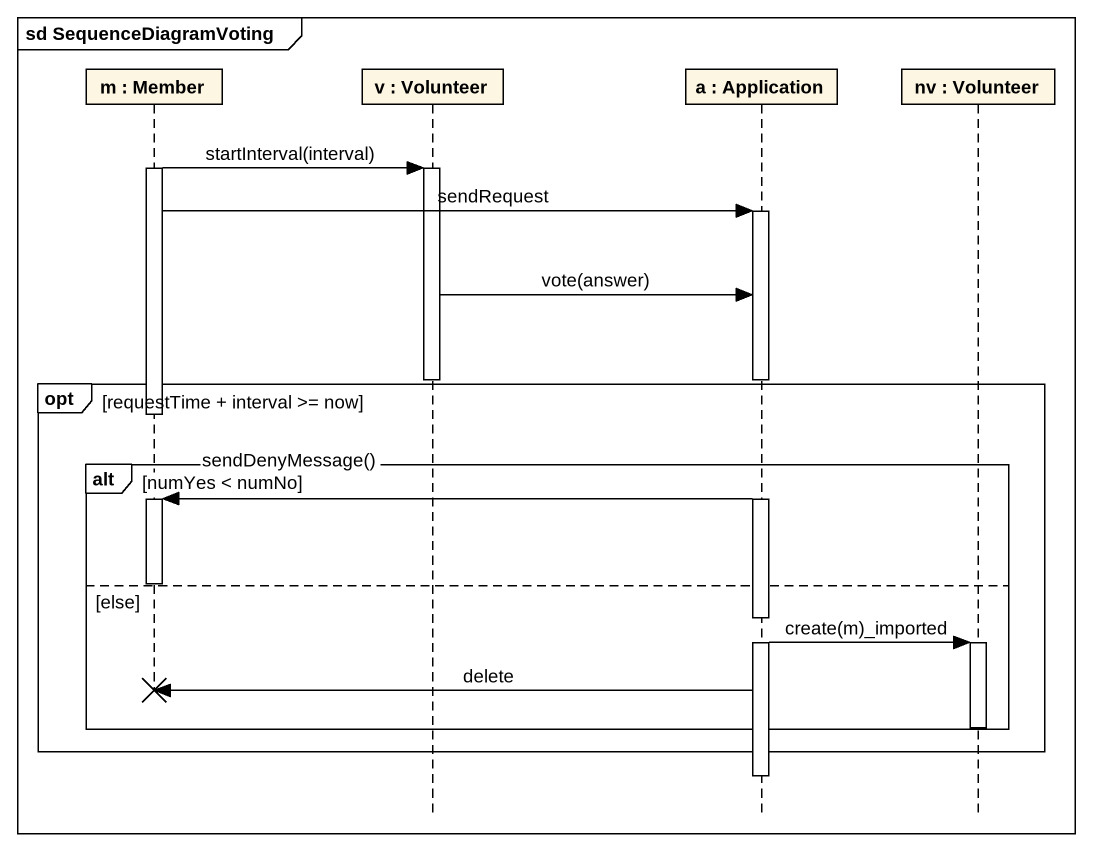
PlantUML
@startuml
mainframe sd SequenceDiagramVoting
hide footbox
participant "m : Member" as m
participant "v : Volunteer" as v
participant "a : Application" as a
participant "nv : Volunteer" as nv

activate m
m -> v : startInterval(interval)
activate v
m -> a : sendRequest
activate a
v -> a : vote(answer)
deactivate v
opt requestTime + interval >= now
  deactivate m
  alt numYes < numNo
    a -> m : sendDenyMessage()
    activate m
    deactivate m
  else else
    a -> nv : create(m)_imported
    activate nv
    a -> m !! : delete
    deactivate nv
  end
end
deactivate a
@enduml
